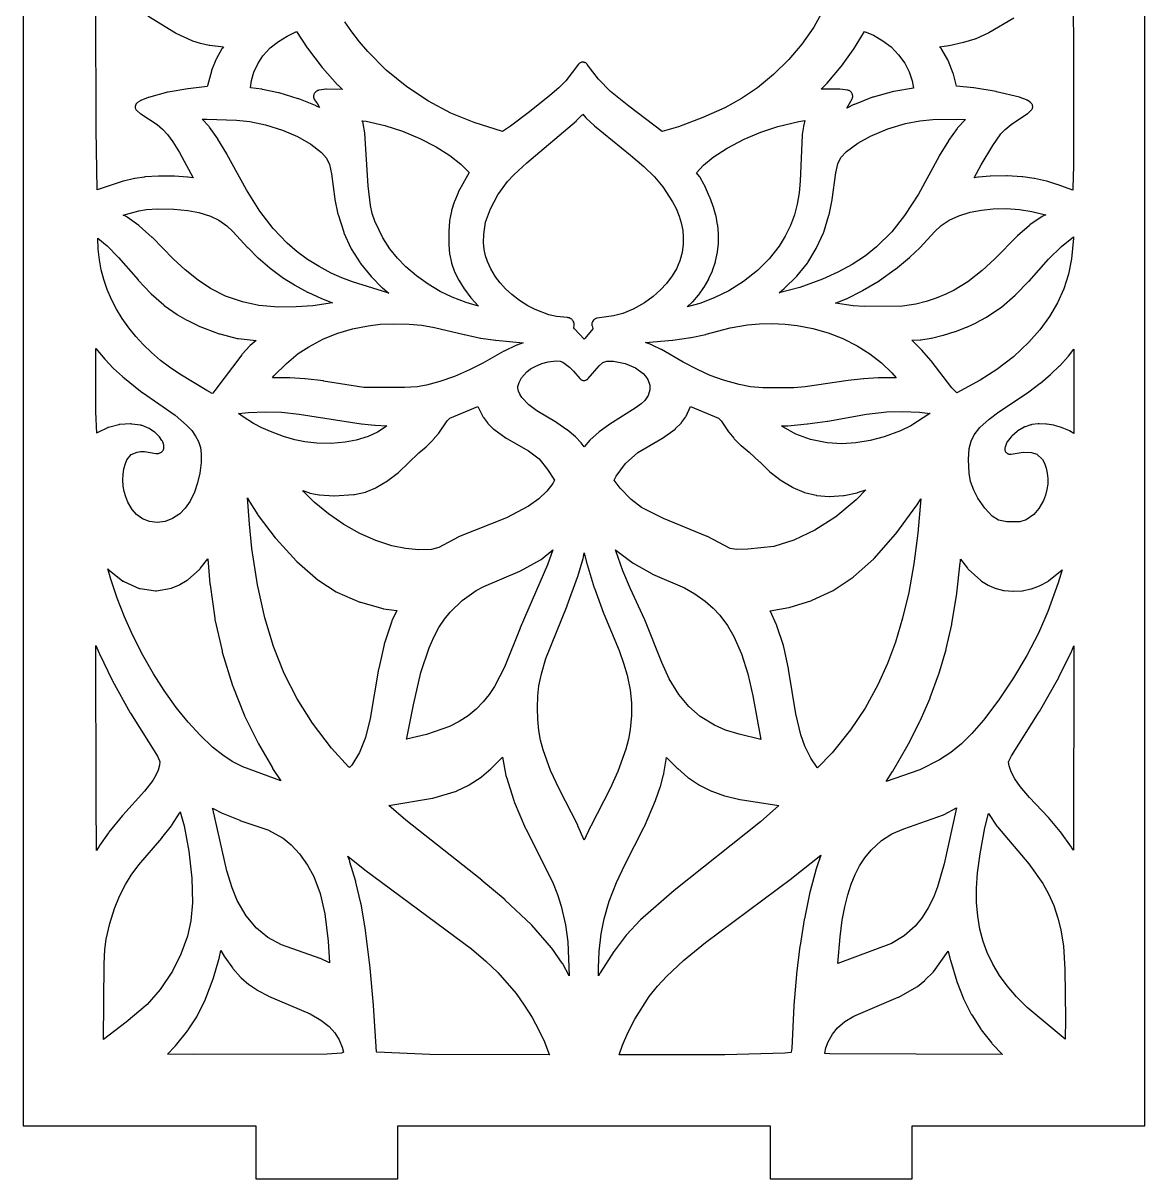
# Model space of a CAD drawing. Header units: millimetres. Extents: x 0 to 63, y 0 to 126.
# Drawn here: x 0 to 63.3, y 0 to 65.2 of the extents above; entities that cross this region are included whole.
import ezdxf

# ---------------------------------------------------------------- set-up
doc = ezdxf.new("R2010")
doc.units = ezdxf.units.MM
doc.layers.add('CUT', color=1, linetype='Continuous')

msp = doc.modelspace()

# ---------------------------------------------------------------- linework, layer by layer
at = {"layer": 'CUT'}
for points in [[(21.134, 123), (21.134, 126), (13.134, 126), (13.134, 123), (0, 123), (0, 3), (13.134, 3), (13.134, 0), (21.134, 0), (21.134, 3), (42.134, 3), (42.134, 0), (50.134, 0), (50.134, 3), (63.2679, 3), (63.2679, 123), (50.134, 123), (50.134, 126), (42.134, 126), (42.134, 123)], [(13.4952, 61.4479), (13.4651, 61.4527), (12.8219, 61.5239), (12.8809, 61.9452), (13.0114, 62.4146), (13.2308, 62.8944), (13.5287, 63.3387), (13.9422, 63.782), (14.4043, 64.1495), (14.897, 64.45), (15.4235, 64.7056), (16.0243, 63.7817), (16.0379, 63.7626), (16.8734, 62.6748), (16.8874, 62.658), (17.7384, 61.7022), (17.7609, 61.6795), (18.0201, 61.4436), (17.1099, 61.4528), (17.0656, 61.4501), (16.7002, 61.4023), (16.6701, 61.3968), (16.6407, 61.3886), (16.6124, 61.3774), (16.5853, 61.3637), (16.5596, 61.3474), (16.5126, 61.314), (16.489, 61.2955), (16.4673, 61.2748), (16.448, 61.252), (16.4309, 61.2277), (16.4163, 61.2018), (16.4046, 61.1746), (16.3955, 61.1464), (16.3895, 61.1174), (16.3863, 61.0881), (16.3838, 61.0456), (16.3836, 61.0174), (16.3862, 60.9894), (16.3912, 60.9617), (16.399, 60.9346), (16.4095, 60.9082), (16.4224, 60.883), (16.4376, 60.8591), (16.6033, 60.6244), (16.7145, 60.4165), (16.5128, 60.5182), (16.489, 60.529), (15.5415, 60.9114), (15.5155, 60.9207), (14.4395, 61.2484), (14.4123, 61.2554)], [(46.7776, 61.1451), (46.7653, 61.1852), (46.7554, 61.2123), (46.7428, 61.2385), (46.7277, 61.2634), (46.7102, 61.2867), (46.6905, 61.3083), (46.6688, 61.3279), (46.6452, 61.3455), (46.62, 61.3607), (46.5935, 61.3736), (46.5657, 61.3839), (46.5372, 61.3915), (46.5079, 61.3964), (46.0662, 61.4497), (46.0295, 61.4519), (45.0053, 61.4561), (45.3268, 61.7728), (45.3456, 61.7932), (46.1356, 62.7283), (46.1499, 62.7467), (46.8163, 63.6731), (46.8278, 63.6902), (47.4629, 64.7149), (47.957, 64.4938), (48.4861, 64.1884), (48.9496, 63.8356), (49.3789, 63.4018), (49.7281, 62.9208), (49.9755, 62.4409), (50.1496, 61.9265), (50.2251, 61.5207), (49.1127, 61.3223), (49.0869, 61.3166), (47.9351, 61.0099), (47.9003, 60.9985), (46.8902, 60.5986), (46.8614, 60.5854), (46.467, 60.3807), (46.7558, 60.9199), (46.7683, 60.9462), (46.7781, 60.9735), (46.7851, 61.0017), (46.7894, 61.0304), (46.7908, 61.0593), (46.7892, 61.0883), (46.7848, 61.117)], [(26.009, 52.4118), (25.9739, 52.8133), (25.9753, 53.2576), (26.0862, 53.9542), (26.3544, 54.7176), (26.7774, 55.5008), (27.3149, 56.2446), (27.6686, 56.6252), (28.4062, 57.3024), (31.2018, 59.6774), (31.2164, 59.6908), (31.5179, 59.9826), (31.5465, 60.0147), (31.5682, 60.0428), (31.7341, 59.8489), (31.7579, 59.824), (32.2119, 59.4012), (32.2283, 59.3871), (34.2654, 57.7433), (35.0104, 57.0968), (35.6012, 56.5112), (36.073, 55.9543), (36.6294, 55.1104), (36.8247, 54.7253), (36.9994, 54.2943), (37.115, 53.9139), (37.1998, 53.4944), (37.236, 53.126), (37.2331, 52.723), (37.1699, 52.2471), (37.042, 51.7845), (36.8486, 51.333), (36.6144, 50.9325), (36.2932, 50.5064), (35.9405, 50.1311), (35.5297, 49.7704), (35.0442, 49.4138), (34.4026, 49.0415), (33.821, 48.8025), (33.2904, 48.6672), (32.3817, 48.5445), (32.3515, 48.5389), (32.3221, 48.5305), (32.2936, 48.5191), (32.2664, 48.5052), (32.2408, 48.4886), (32.2171, 48.4696), (32.1953, 48.4485), (32.1759, 48.4253), (32.1364, 48.3732), (32.1189, 48.3473), (32.1041, 48.3199), (32.0925, 48.291), (32.0839, 48.2611), (32.0785, 48.2306), (32.0764, 48.1996), (32.0775, 48.1686), (32.082, 48.1379), (32.0897, 48.1078), (32.1348, 47.9637), (32.125, 47.9367), (31.6763, 47.4009), (31.6343, 47.3613), (31.0933, 47.9353), (31.0665, 47.9997), (31.0857, 48.1418), (31.0881, 48.1711), (31.0875, 48.2006), (31.084, 48.2297), (31.0776, 48.2584), (31.0684, 48.2865), (31.0564, 48.3135), (31.0221, 48.3811), (31.0063, 48.4084), (30.9878, 48.4339), (30.9666, 48.4575), (30.943, 48.4788), (30.9172, 48.4976), (30.8896, 48.5135), (30.8604, 48.5267), (30.7911, 48.5538), (30.7643, 48.5629), (30.7367, 48.5696), (30.7087, 48.5738), (30.0865, 48.6377), (29.6421, 48.7343), (28.8805, 49.0251), (28.4601, 49.2462), (28, 49.5392), (27.5674, 49.8698), (27.2137, 50.1913), (26.9024, 50.5292), (26.6426, 50.8761), (26.3864, 51.3161), (26.1881, 51.7403), (26.0833, 52.0511)], [(17.757, 54.4098), (17.7644, 54.3821), (18.0805, 53.3889), (18.0934, 53.3556), (18.4899, 52.49), (18.5076, 52.457), (19.0025, 51.6598), (19.0243, 51.6292), (19.623, 50.8906), (19.6451, 50.8662), (20.2396, 50.277), (20.2608, 50.2578), (20.6274, 49.9571), (20.5767, 49.9693), (18.5706, 50.5824), (17.9664, 50.8113), (17.3826, 51.0827), (16.689, 51.4529), (16.0482, 51.8537), (15.4517, 52.2926), (14.894, 52.775), (14.1035, 53.606), (13.3559, 54.5807), (12.5956, 55.7794), (11.4971, 57.7922), (11.4915, 57.8019), (10.9914, 58.6412), (10.9786, 58.6608), (10.5189, 59.3101), (10.4914, 59.3437), (10.0953, 59.7603), (10.3649, 59.7659), (12.0428, 59.7088), (12.7921, 59.6349), (13.6758, 59.4462), (14.6283, 59.1526), (15.4832, 58.7856), (16.2347, 58.3493), (16.8315, 57.8857), (17.1108, 57.5601), (17.2717, 57.2064), (17.3872, 56.6787), (17.5774, 55.254), (17.5813, 55.2315)], [(25.6926, 49.2149), (24.9875, 49.4221), (24.1942, 49.7272), (23.5247, 50.0499), (22.8478, 50.4529), (22.1841, 50.9283), (21.5874, 51.4345), (21.1076, 51.9265), (20.6893, 52.4516), (20.2971, 53.0658), (19.8382, 54.0172), (19.6939, 54.4506), (19.591, 54.8939), (19.4519, 56.0115), (19.2727, 58.9709), (19.2694, 59.0005), (19.1836, 59.5241), (19.1775, 59.5524), (19.1686, 59.5801), (19.1312, 59.6797), (19.3575, 59.6476), (20.394, 59.4113), (21.3925, 59.0853), (22.3713, 58.6765), (23.2898, 58.2032), (24.0654, 57.7146), (24.6844, 57.2332), (25.1652, 56.7643), (24.5423, 55.6407), (24.5283, 55.6119), (24.3219, 55.121), (24.3118, 55.0936), (24.1642, 54.6151), (24.1563, 54.5835), (24.0546, 54.0495), (24.0506, 54.0191), (24.0026, 53.4446), (24.0017, 53.42), (24.0025, 52.7154), (24.0037, 52.6886), (24.0542, 52.1479), (24.0593, 52.1145), (24.1532, 51.671), (24.163, 51.6356), (24.3099, 51.2125), (24.3236, 51.1794), (24.5544, 50.708), (24.5683, 50.6829), (24.8675, 50.1966), (24.8861, 50.1699), (25.2607, 49.6874), (25.2767, 49.6686)], [(38.3687, 57.1727), (38.9114, 57.6208), (39.7168, 58.1383), (40.6604, 58.6304), (41.6144, 59.0372), (42.5697, 59.3574), (43.7587, 59.6323), (44.088, 59.6862), (44.0118, 59.3748), (44.0066, 59.3479), (43.9406, 58.9006), (43.9378, 58.8698), (43.8318, 56.2682), (43.7636, 55.6029), (43.6558, 54.9716), (43.5, 54.3749), (43.2741, 53.7655), (42.9848, 53.1718), (42.6388, 52.6078), (42.0775, 51.8854), (41.4215, 51.2259), (40.6323, 50.6021), (39.7963, 50.084), (38.9829, 49.6871), (38.166, 49.3751), (37.454, 49.1774), (37.7382, 49.4397), (37.7628, 49.4653), (38.0889, 49.8457), (38.1057, 49.8671), (38.3892, 50.2655), (38.4051, 50.2903), (38.6671, 50.7476), (38.6807, 50.7744), (38.8731, 51.206), (38.884, 51.2343), (39.0447, 51.7247), (39.053, 51.7554), (39.1595, 52.2602), (39.1642, 52.29), (39.2136, 52.7599), (39.2151, 52.7882), (39.2188, 53.2668), (39.2177, 53.2946), (39.1749, 53.7806), (39.1714, 53.8073), (39.082, 54.2994), (39.0756, 54.3268), (38.9609, 54.7317), (38.9536, 54.7541), (38.7259, 55.3664), (38.7178, 55.3861), (38.4214, 56.0356), (38.41, 56.0579), (38.159, 56.504), (38.1404, 56.533), (37.9845, 56.7475)], [(44.2325, 51.6506), (44.2549, 51.6822), (44.7373, 52.4691), (44.7552, 52.5033), (45.1391, 53.3633), (45.1516, 53.3963), (45.446, 54.3468), (45.4527, 54.3729), (45.6301, 55.2102), (45.6336, 55.2302), (45.8456, 56.7472), (45.9563, 57.2378), (46.1274, 57.5946), (46.4481, 57.9385), (47.0839, 58.4175), (47.7951, 58.8106), (48.7742, 59.2131), (49.7734, 59.5125), (50.5762, 59.6735), (51.3055, 59.7454), (52.7554, 59.7671), (53.1577, 59.7469), (52.7025, 59.2723), (52.6747, 59.2388), (52.1965, 58.569), (52.183, 58.5484), (51.6727, 57.6933), (51.6673, 57.684), (50.493, 55.5441), (49.7164, 54.3241), (48.9896, 53.4075), (48.1295, 52.5567), (47.5073, 52.0637), (46.7665, 51.5755), (45.9538, 51.1308), (45.0781, 50.7346), (43.7978, 50.2792), (42.6372, 49.9724), (42.9326, 50.2191), (42.9511, 50.2359), (43.6194, 50.8941), (43.6427, 50.9198)], [(13.2603, 51.9391), (13.9149, 51.3726), (13.9326, 51.3584), (14.6129, 50.8527), (14.6316, 50.8398), (15.3036, 50.4136), (15.3221, 50.4026), (16.0371, 50.0156), (16.0548, 50.0067), (16.823, 49.652), (16.8369, 49.646), (17.4474, 49.3989), (16.3474, 49.2378), (15.3983, 49.1741), (14.4022, 49.172), (13.2989, 49.2647), (12.3813, 49.463), (11.4222, 49.7881), (10.5729, 50.2104), (9.8654, 50.6769), (9.1377, 51.2649), (8.4599, 51.8979), (7.2979, 53.0827), (7.2828, 53.0971), (6.5459, 53.7521), (6.5216, 53.7715), (5.8657, 54.2451), (5.8436, 54.2597), (5.8203, 54.2724), (5.6396, 54.3607), (6.5177, 54.5915), (6.9555, 54.6644), (7.5874, 54.7059), (8.4924, 54.695), (9.2906, 54.6234), (9.9134, 54.5017), (10.5691, 54.2989), (11.0449, 54.0698), (11.484, 53.7515), (11.8317, 53.4245), (12.6751, 52.5145), (12.6848, 52.5046), (13.246, 51.9524)], [(47.3499, 50.0967), (48.2742, 50.6545), (48.2934, 50.667), (49.183, 51.2983), (49.2008, 51.312), (49.9907, 51.9644), (50.0062, 51.978), (50.5725, 52.5137), (50.5872, 52.5286), (51.3954, 53.4068), (51.7769, 53.7628), (52.2369, 54.0758), (52.778, 54.3175), (53.4181, 54.514), (54.0502, 54.6424), (54.707, 54.7139), (55.4418, 54.7271), (56.1925, 54.6732), (56.8924, 54.564), (57.5951, 54.3974), (57.6744, 54.3724), (57.5148, 54.2941), (57.476, 54.2714), (56.7838, 53.7971), (56.755, 53.7747), (56.0786, 53.182), (56.0626, 53.1669), (54.8055, 51.8938), (54.0922, 51.2344), (53.2803, 50.5996), (52.516, 50.1246), (52.0434, 49.8886), (51.5037, 49.6667), (50.9338, 49.4787), (50.3521, 49.3264), (49.6021, 49.2238), (47.4417, 49.1923), (46.809, 49.2339), (45.8242, 49.3874), (46.4184, 49.6276), (46.442, 49.6382), (47.3292, 50.0853)], [(9.8494, 48.1297), (9.8756, 48.1183), (11.0579, 47.6654), (11.0935, 47.6542), (12.0816, 47.4049), (12.1241, 47.3973), (13.1389, 47.2847), (12.808, 46.993), (12.7882, 46.9738), (12.3492, 46.5094), (12.3268, 46.4827), (10.8183, 44.4647), (10.6947, 44.3215), (10.6635, 44.2995), (10.3529, 44.4626), (8.8298, 45.3858), (8.2494, 45.7759), (7.7479, 46.1581), (7.237, 46.5971), (6.7621, 47.0591), (6.3572, 47.5037), (5.9545, 48.0048), (5.5912, 48.5227), (5.2681, 49.0562), (4.9862, 49.6029), (4.7467, 50.1612), (4.5504, 50.7293), (4.409, 51.2593), (4.2991, 51.8404), (4.2354, 52.4253), (4.2176, 53.0448), (4.7333, 52.6201), (5.3823, 51.9663), (6.4797, 50.698), (6.4889, 50.6877), (7.1982, 49.9398), (7.2163, 49.9223), (7.9275, 49.2866), (7.9554, 49.2645), (8.6919, 48.746), (8.7159, 48.7308), (9.2325, 48.4341), (9.2501, 48.4247)], [(50.2563, 47.1693), (50.2417, 47.183), (50.1167, 47.2923), (50.5998, 47.3185), (50.6345, 47.3224), (51.2122, 47.4182), (51.2329, 47.4224), (51.888, 47.5769), (51.9077, 47.5823), (52.5607, 47.7818), (52.5803, 47.7885), (53.2078, 48.0267), (53.2282, 48.0352), (53.7569, 48.2799), (53.7772, 48.2902), (54.3063, 48.5836), (54.3283, 48.597), (55.1449, 49.1432), (55.1731, 49.1646), (55.9577, 49.8316), (55.9782, 49.8508), (56.7312, 50.6209), (56.7421, 50.6327), (57.8272, 51.8674), (58.5688, 52.5835), (59.2471, 53.1285), (59.2476, 53.0617), (59.1267, 51.8896), (58.9529, 51.0159), (58.6919, 50.2035), (58.3354, 49.4096), (57.8863, 48.6382), (57.3477, 47.8938), (56.7239, 47.1823), (55.856, 46.3674), (54.9189, 45.6466), (53.9798, 45.046), (52.6693, 44.3301), (52.3818, 44.6183), (51.2093, 46.1367), (51.1982, 46.1502), (50.6902, 46.7349), (50.6756, 46.7506)], [(37.6812, 47.4547), (38.5054, 47.6301), (38.5204, 47.6336), (39.8784, 47.9929), (40.8467, 48.1584), (41.534, 48.2207), (42.2248, 48.2385), (42.9717, 48.2076), (43.6513, 48.1332), (44.5441, 47.9648), (45.4058, 47.719), (46.2312, 47.3965), (47.0452, 46.9863), (47.7493, 46.5368), (48.4077, 46.0163), (48.9934, 45.4564), (49.2458, 45.1752), (48.2308, 45.1696), (48.2166, 45.1692), (47.4226, 45.1293), (47.4019, 45.1276), (46.5411, 45.0275), (46.5304, 45.026), (44.116, 44.6606), (43.4614, 44.6046), (41.7152, 44.6092), (41.0296, 44.6697), (40.3825, 44.7981), (39.5033, 45.0431), (38.7589, 45.3148), (38.0343, 45.642), (37.2345, 46.0627), (36.0143, 46.7679), (35.9946, 46.7783), (35.4858, 47.0257), (35.4549, 47.0387), (35.1002, 47.1664), (36.6186, 47.3004), (36.6362, 47.3024), (37.6608, 47.4511)], [(17.7491, 47.7012), (18.5855, 47.9495), (19.4589, 48.1193), (20.137, 48.1953), (20.9027, 48.2291), (21.778, 48.2094), (22.4787, 48.1527), (23.2045, 48.0234), (24.8818, 47.6142), (24.8918, 47.612), (25.7979, 47.4219), (25.8175, 47.4184), (26.6472, 47.2984), (26.6644, 47.2963), (28.2078, 47.1587), (27.8502, 47.0264), (27.8229, 47.0149), (27.1348, 46.6832), (27.1169, 46.6738), (25.924, 46.0008), (25.1798, 45.623), (24.336, 45.2569), (23.5053, 44.9632), (22.7537, 44.7573), (22.2224, 44.6682), (21.5118, 44.6272), (19.2238, 44.6293), (16.9446, 44.9975), (16.9326, 44.9992), (15.9048, 45.1253), (15.883, 45.1273), (15.0429, 45.1719), (15.0285, 45.1723), (14.0575, 45.1795), (14.1439, 45.2859), (14.8477, 45.9818), (15.518, 46.5482), (16.1108, 46.9344), (16.9428, 47.3733)], [(7.7744, 40.9698), (7.801, 40.9852), (7.8258, 41.0032), (7.8486, 41.0235), (7.8692, 41.0459), (7.8873, 41.0702), (7.903, 41.096), (7.9159, 41.1233), (7.9259, 41.1519), (7.9328, 41.1811), (7.9368, 41.2109), (7.9444, 41.3033), (7.9452, 41.3363), (7.9423, 41.3693), (7.9357, 41.4017), (7.9254, 41.4332), (7.871, 41.5731), (7.8605, 41.597), (7.8478, 41.62), (7.8331, 41.6418), (7.684, 41.8441), (7.6683, 41.8636), (7.6511, 41.8818), (7.4413, 42.0852), (7.4077, 42.1133), (7.1692, 42.286), (7.1481, 42.3), (7.1258, 42.3123), (7.1027, 42.3227), (6.7085, 42.4808), (6.6846, 42.4893), (6.66, 42.4959), (6.635, 42.5004), (6.1237, 42.5724), (6.093, 42.5752), (6.0624, 42.575), (5.4562, 42.5423), (5.4256, 42.539), (5.3955, 42.5329), (4.8115, 42.3849), (4.7804, 42.3753), (4.7507, 42.3625), (4.2048, 42.0952), (4.1664, 42.0729), (4.1522, 42.0633), (4.1086, 43.2598), (4.104, 46.8386), (4.6041, 46.229), (4.6196, 46.2116), (5.0866, 45.7246), (5.0991, 45.7122), (5.6035, 45.2437), (5.6211, 45.2285), (6.7186, 44.3538), (6.7351, 44.3416), (8.5687, 43.07), (9.2201, 42.5172), (9.5081, 42.2041), (9.7309, 41.8952), (9.8902, 41.5916), (10.0015, 41.2497), (10.048, 40.8958), (10.036, 40.4028), (9.9676, 39.8053), (9.8443, 39.2483), (9.6702, 38.738), (9.4143, 38.2199), (9.1428, 37.8295), (8.831, 37.5086), (8.4324, 37.2387), (8.0046, 37.0794), (7.5629, 37.0264), (7.1349, 37.0796), (6.7407, 37.2329), (6.3982, 37.477), (6.1532, 37.7561), (5.9151, 38.1565), (5.7899, 38.4582), (5.7004, 38.7678), (5.6465, 39.0723), (5.6223, 39.4322), (5.6336, 39.7175), (5.6824, 40.0454), (5.7666, 40.3485), (5.8568, 40.5617), (6.1035, 40.8523), (6.427, 40.9838), (6.6198, 41.0149), (6.8415, 41.0162), (7.4943, 40.906), (7.5229, 40.9026), (7.5518, 40.9017), (7.5806, 40.9034), (7.6091, 40.9077), (7.6371, 40.9147), (7.6642, 40.9241), (7.7466, 40.957)], [(53.6134, 38.834), (53.4402, 39.3342), (53.3541, 39.809), (53.3153, 40.5703), (53.3566, 41.1841), (53.4685, 41.6042), (53.6432, 41.9579), (53.9668, 42.3783), (54.4864, 42.8548), (55.0352, 43.2592), (56.7108, 44.3745), (56.7269, 44.3859), (57.3625, 44.8707), (57.3751, 44.8809), (57.9533, 45.3724), (57.9662, 45.384), (58.4536, 45.848), (58.4667, 45.8613), (58.9404, 46.3713), (58.9584, 46.3924), (59.2679, 46.794), (59.2679, 42.0353), (59.0217, 42.181), (58.9866, 42.1989), (58.6088, 42.3618), (58.5724, 42.375), (58.1744, 42.4911), (58.1374, 42.4995), (57.7355, 42.5658), (57.695, 42.5699), (57.3056, 42.5835), (57.2816, 42.5834), (57.2577, 42.5816), (56.8973, 42.5394), (56.8668, 42.5342), (56.8369, 42.5262), (56.5149, 42.4221), (56.4823, 42.4096), (56.4514, 42.3934), (56.1091, 42.19), (56.0864, 42.1752), (56.0652, 42.1584), (55.7592, 41.8942), (55.7369, 41.8729), (55.717, 41.8496), (55.5056, 41.575), (55.4877, 41.5491), (55.4728, 41.5215), (55.4608, 41.4926), (55.381, 41.2667), (55.3725, 41.2385), (55.367, 41.2094), (55.3645, 41.1801), (55.3648, 41.1507), (55.3682, 41.1214), (55.3745, 41.0926), (55.3836, 41.0645), (55.3955, 41.0374), (55.4102, 41.0116), (55.4274, 40.9873), (55.4469, 40.9648), (55.4686, 40.9443), (55.4923, 40.9258), (55.5176, 40.9098), (55.5445, 40.8962), (55.5727, 40.8853), (55.6018, 40.8772), (55.6315, 40.8718), (55.6617, 40.8693), (55.692, 40.8697), (55.722, 40.873), (56.403, 40.9804), (56.8637, 40.9694), (57.1648, 40.8804), (57.4916, 40.5778), (57.5986, 40.374), (57.7016, 40.0906), (57.7655, 39.7986), (57.7938, 39.4967), (57.7872, 39.1865), (57.7449, 38.8712), (57.6657, 38.5558), (57.5515, 38.2552), (57.295, 37.8094), (56.9961, 37.4727), (56.5717, 37.1658), (56.2112, 37.0493), (55.4902, 37.0505), (55.0203, 37.1532), (54.6556, 37.3716), (54.2353, 37.8307), (53.8499, 38.3868)], [(31.6292, 45.0267), (31.6591, 45.028), (31.6889, 45.032), (31.7179, 45.0388), (31.7464, 45.0484), (31.7736, 45.0606), (31.7995, 45.0753), (31.8238, 45.0923), (31.8463, 45.1116), (31.8667, 45.1329), (32.4905, 45.8496), (32.7014, 46.0353), (32.9182, 46.12), (33.3009, 46.1165), (33.9621, 45.9779), (34.5371, 45.7345), (34.9715, 45.4161), (35.1067, 45.2675), (35.229, 45.083), (35.341, 44.7714), (35.3495, 44.5003), (35.2548, 44.1881), (35.0581, 43.8991), (34.8674, 43.7154), (34.5786, 43.5029), (33.0331, 42.5251), (33.0189, 42.5156), (32.4929, 42.1403), (32.4657, 42.1185), (31.9878, 41.6882), (31.9602, 41.6597), (31.6445, 41.2901), (31.4811, 41.5053), (31.4553, 41.535), (31.171, 41.8228), (31.1489, 41.8429), (30.6763, 42.2356), (30.6583, 42.2496), (30.0989, 42.6479), (30.078, 42.6616), (28.9763, 43.3192), (28.5175, 43.6569), (28.1289, 44.0657), (28.0131, 44.2484), (27.9364, 44.429), (27.9002, 44.5988), (27.901, 44.6947), (27.9747, 44.9083), (28.1102, 45.1682), (28.4163, 45.5217), (28.6238, 45.6802), (28.8706, 45.8241), (29.2504, 45.9823), (29.6074, 46.0775), (30.0684, 46.1368), (30.2974, 46.1243), (30.4452, 46.0532), (30.8142, 45.7748), (31.0403, 45.5531), (31.3932, 45.1361), (31.4134, 45.1145), (31.4356, 45.0949), (31.4596, 45.0775), (31.4854, 45.0625), (31.5124, 45.05), (31.5406, 45.04), (31.5697, 45.0328), (31.5993, 45.0283)], [(15.5711, 43.13), (19.0594, 42.5775), (19.0795, 42.575), (19.8386, 42.5044), (19.8519, 42.5035), (20.5092, 42.47), (20.4189, 42.3978), (19.9873, 42.1204), (19.4669, 41.8779), (18.7931, 41.6602), (18.1707, 41.5426), (17.3818, 41.4795), (16.5707, 41.4879), (15.8889, 41.5605), (15.319, 41.6871), (14.6917, 41.876), (14.0543, 42.1089), (13.4599, 42.3662), (13.0013, 42.6036), (12.4062, 42.9768), (12.1484, 43.1634), (12.7127, 43.2218), (13.6747, 43.2564), (14.5696, 43.2323)], [(24.0696, 42.8985), (25.6547, 43.5672), (25.9259, 42.9881), (25.9409, 42.9601), (25.9588, 42.9339), (26.1872, 42.6339), (26.2014, 42.6165), (26.217, 42.6002), (26.5188, 42.3068), (26.5354, 42.2918), (26.5533, 42.278), (27.2523, 41.7742), (27.2798, 41.7565), (28.4954, 41.0631), (29.1147, 40.6018), (29.5781, 40.0046), (29.9746, 39.4074), (29.8709, 39.2173), (29.5362, 38.7794), (29.0852, 38.3536), (28.5115, 37.9432), (27.2566, 37.2869), (24.5648, 36.2071), (24.5431, 36.197), (23.4428, 35.6074), (23.032, 35.4909), (22.3279, 35.4752), (21.5648, 35.5467), (20.788, 35.7073), (19.8886, 35.9976), (18.9878, 36.3973), (18.0938, 36.9032), (17.2154, 37.5112), (16.417, 38.1678), (15.8207, 38.7623), (15.7689, 38.8206), (16.1531, 38.6875), (16.1783, 38.6808), (16.688, 38.5783), (16.7135, 38.5751), (17.5299, 38.5281), (17.5519, 38.5281), (18.6597, 38.6), (18.6856, 38.6034), (19.303, 38.7333), (19.3399, 38.745), (19.8872, 38.978), (19.9144, 38.9919), (20.5485, 39.3708), (20.5724, 39.3871), (21.1638, 39.8385), (21.1883, 39.8596), (21.7344, 40.3807), (21.7602, 40.4083), (22.3016, 40.9266), (22.3262, 40.945), (22.7319, 41.2828), (22.7535, 41.3028), (23.116, 41.6693), (23.1354, 41.691), (23.4232, 42.0442), (23.4376, 42.0634), (23.9097, 42.7479)], [(42.1208, 39.8827), (42.7576, 39.3873), (42.7834, 39.3695), (43.3917, 39.0053), (43.4182, 38.9917), (44.0357, 38.7249), (44.0674, 38.7144), (44.7211, 38.5543), (44.7506, 38.5494), (45.4555, 38.4939), (45.4818, 38.4936), (46.2773, 38.5471), (46.3016, 38.5506), (47.0415, 38.701), (47.0648, 38.7074), (47.5347, 38.8662), (46.9915, 38.3028), (45.8433, 37.3465), (44.6537, 36.5808), (43.4651, 36.017), (42.34, 35.6669), (40.8815, 35.5112), (40.2267, 35.5026), (39.8845, 35.5575), (38.5979, 36.2225), (38.5804, 36.2306), (36.1087, 37.2409), (34.8816, 37.8595), (34.2947, 38.3236), (33.6709, 38.9619), (33.3365, 39.4107), (33.4448, 39.6297), (33.9752, 40.3475), (34.6639, 40.9693), (36.0303, 41.7537), (36.0582, 41.7718), (36.768, 42.2881), (36.786, 42.3023), (36.8029, 42.3177), (37.1093, 42.62), (37.1252, 42.6368), (37.1396, 42.6548), (37.3676, 42.9612), (37.3861, 42.9892), (37.4012, 43.0189), (37.6377, 43.5554), (39.2109, 42.8993), (39.3736, 42.7476), (39.7888, 42.1332), (39.8048, 42.1117), (40.0849, 41.7674), (40.1051, 41.7451), (40.4681, 41.3797), (40.4902, 41.3597), (40.9451, 40.9835), (40.969, 40.9657), (41.5222, 40.4636), (41.5461, 40.4379), (42.0962, 39.904)], [(43.1111, 42.4772), (43.132, 42.4784), (44.2262, 42.5778), (44.2416, 42.5797), (45.3687, 42.7382), (45.3788, 42.7398), (47.5744, 43.122), (48.712, 43.2585), (49.5704, 43.2763), (50.5477, 43.2354), (51.1611, 43.1691), (51.146, 43.1577), (50.0601, 42.4728), (49.4825, 42.1893), (48.5621, 41.8516), (47.7748, 41.6362), (46.9713, 41.5052), (46.1782, 41.4626), (45.352, 41.5125), (44.4064, 41.7002), (43.5853, 42.0001), (42.8436, 42.4187), (42.7776, 42.469)], [(17.6569, 33.1129), (17.6897, 33.0952), (18.9952, 32.5286), (19.0207, 32.5194), (20.2921, 32.1601), (20.3169, 32.1548), (21.0771, 32.0472), (20.8038, 31.4794), (20.7878, 31.4432), (20.7736, 31.4045), (20.3798, 30.218), (20.3688, 30.1819), (20.3595, 30.1445), (20.0595, 28.7925), (20.0518, 28.7531), (19.5751, 25.9641), (19.3106, 24.8946), (18.9787, 24.0475), (18.543, 23.3347), (18.4155, 23.1986), (18.36, 23.2306), (17.3935, 24.2941), (16.3169, 25.6944), (15.4496, 27.0819), (14.7257, 28.5097), (14.1205, 30.0225), (13.625, 31.6483), (13.2153, 33.4991), (12.9069, 35.543), (12.7636, 36.9233), (12.6542, 38.4021), (12.7669, 38.1978), (12.7829, 38.1708), (13.2449, 37.4462), (13.2648, 37.4176), (14.2221, 36.153), (14.2449, 36.1254), (15.42, 34.8448), (15.445, 34.8203), (16.6396, 33.7721), (16.6717, 33.7479)], [(44.0818, 24.4035), (43.8576, 25.0468), (43.59, 26.2311), (43.17, 28.7461), (43.1624, 28.7856), (42.8963, 30.0066), (42.8873, 30.0433), (42.8769, 30.0788), (42.5164, 31.1878), (42.5046, 31.2214), (42.4913, 31.2531), (42.1428, 32.0288), (43.1821, 32.2269), (43.2023, 32.2318), (44.4826, 32.6235), (44.5095, 32.6337), (45.6572, 33.17), (45.6877, 33.1872), (46.8104, 33.934), (46.84, 33.9568), (47.9705, 34.9551), (48.0001, 34.9849), (49.1985, 36.3521), (49.219, 36.3777), (50.4078, 37.9898), (50.4293, 38.0216), (50.6278, 38.3463), (50.4653, 36.4263), (50.2388, 34.6862), (49.9452, 33.0631), (49.6024, 31.6232), (49.1945, 30.2716), (48.7463, 29.0674), (48.2046, 27.8665), (47.484, 26.5534), (46.6606, 25.3163), (45.6361, 24.0369), (44.8064, 23.183), (44.7871, 23.1998), (44.4206, 23.7242)], [(25.0968, 26.1208), (24.597, 25.7975), (24.0477, 25.5173), (22.7575, 25.0637), (21.6234, 24.7951), (21.6357, 24.8472), (22.0114, 26.7301), (22.4397, 28.5565), (22.9036, 29.9557), (23.1664, 30.5585), (23.4498, 31.0917), (23.7588, 31.5624), (24.08, 31.9594), (24.7533, 32.6143), (25.5527, 33.183), (25.9806, 33.4057), (28.0232, 34.2746), (28.0436, 34.2846), (29.1751, 34.9103), (29.2122, 34.9354), (29.874, 35.4714), (29.5837, 34.6273), (28.0358, 31.0779), (28.0287, 31.0609), (27.1482, 28.8649), (26.5913, 27.7726), (26.2893, 27.3187), (25.956, 26.9032), (25.5479, 26.488)], [(34.0599, 28.4123), (34.2326, 27.5736), (34.3116, 26.8437), (34.3177, 26.1317), (34.2411, 25.3445), (34.1377, 24.7961), (33.9906, 24.2289), (33.5457, 22.98), (33.1098, 22.013), (32.0175, 19.8903), (32.0071, 19.869), (31.6483, 19.0937), (31.2951, 19.9094), (31.2788, 19.944), (30.2249, 21.9922), (29.7482, 23.0241), (29.3232, 24.197), (29.1835, 24.7446), (29.0874, 25.2873), (29.0258, 25.9075), (29.0065, 26.5681), (29.0278, 27.2476), (29.0874, 27.8002), (29.2279, 28.4921), (29.4889, 29.3432), (30.6849, 32.3238), (30.6931, 32.3453), (31.2657, 33.9316), (31.2778, 33.9682), (31.5859, 34.9962), (31.6013, 35.057), (31.6527, 35.2988), (31.7917, 34.6953), (31.8057, 34.643), (32.2055, 33.3415), (32.2171, 33.3072), (32.7319, 31.8992), (32.7434, 31.8701), (33.6156, 29.8035), (33.8656, 29.0883)], [(36.0146, 29.1294), (35.0642, 31.5371), (35.0503, 31.5694), (34.2607, 33.2751), (33.8296, 34.2932), (33.4287, 35.4223), (33.4124, 35.4793), (33.4315, 35.4621), (34.4133, 34.7181), (34.4427, 34.6988), (35.4755, 34.1236), (35.4953, 34.114), (37.3056, 33.3306), (37.8856, 32.9969), (38.4634, 32.5894), (38.9179, 32.1951), (39.2973, 31.7853), (39.7212, 31.203), (40.0881, 30.5891), (40.5205, 29.6139), (40.8652, 28.4906), (41.1477, 27.2481), (41.6159, 24.7868), (40.3795, 25.0728), (39.6171, 25.3153), (38.9945, 25.5845), (38.1922, 26.0714), (37.5464, 26.6349), (36.9812, 27.3182), (36.4438, 28.2035)], [(4.943, 33.819), (4.7806, 34.3993), (4.815, 34.3607), (4.835, 34.3403), (4.8557, 34.3225), (5.6317, 33.7186), (5.6559, 33.7018), (5.681, 33.6886), (6.5392, 33.3027), (6.5658, 33.2929), (6.5928, 33.287), (7.4591, 33.1682), (7.487, 33.1665), (7.5149, 33.1694), (8.3652, 33.3177), (8.4079, 33.3306), (8.8196, 33.5053), (8.8483, 33.52), (9.247, 33.7615), (9.2861, 33.7905), (9.9434, 34.3743), (9.9644, 34.3949), (9.9844, 34.4181), (10.424, 34.9734), (10.5359, 33.5555), (10.5419, 33.5011), (10.8098, 31.6175), (10.8215, 31.5533), (11.2199, 29.7723), (11.2354, 29.714), (11.8165, 27.8344), (11.8328, 27.7873), (12.4686, 26.1629), (12.4886, 26.1175), (13.2494, 24.5642), (13.2679, 24.5299), (14.061, 23.1746), (14.074, 23.1539), (14.538, 22.4476), (12.3969, 23.2398), (11.7837, 23.5445), (11.2556, 23.8876), (10.6813, 24.3551), (9.985, 25.0185), (9.3023, 25.7663), (8.6388, 26.5891), (7.9582, 27.5391), (7.3529, 28.4851), (6.7471, 29.5442), (6.1902, 30.6409), (5.7185, 31.6919), (5.301, 32.7546)], [(48.6751, 22.4137), (49.0423, 22.9792), (49.0549, 22.9996), (49.9255, 24.5002), (49.9401, 24.527), (50.5836, 25.8016), (50.5978, 25.8318), (51.1512, 27.1064), (51.1654, 27.1422), (51.6332, 28.4274), (51.6469, 28.4691), (52.0529, 29.8484), (52.0651, 29.8958), (52.3741, 31.2652), (52.3837, 31.3148), (52.6561, 33.0026), (52.6615, 33.042), (52.8564, 34.7462), (52.8616, 34.8178), (52.8659, 34.9439), (53.2577, 34.4389), (53.2774, 34.4152), (53.2982, 34.3946), (54.0133, 33.7431), (54.0342, 33.7258), (54.0556, 33.7113), (54.4321, 33.4841), (54.4616, 33.469), (54.8547, 33.3051), (54.8833, 33.2956), (55.2962, 33.1928), (55.3239, 33.1881), (55.8212, 33.1424), (55.8473, 33.1419), (56.3387, 33.1681), (56.3656, 33.1715), (56.8412, 33.2686), (56.869, 33.2765), (57.327, 33.4436), (57.3552, 33.4563), (57.7941, 33.6928), (57.8347, 33.7201), (58.5978, 34.3453), (58.3737, 33.6082), (57.7917, 31.9996), (57.2628, 30.7826), (56.6137, 29.5211), (55.8659, 28.2568), (55.0389, 27.0257), (54.1595, 25.8679), (53.5104, 25.1232), (52.9177, 24.541), (52.3166, 24.0478), (51.6917, 23.6317), (50.5701, 23.0782)], [(4.3016, 29.6149), (5.0198, 28.1183), (5.0353, 28.0883), (6.0441, 26.2839), (6.0565, 26.2631), (7.5768, 23.8318), (7.6959, 23.5791), (7.7059, 23.5172), (7.6861, 23.3263), (7.6182, 23.0591), (7.4903, 22.7627), (7.3175, 22.4733), (6.844, 21.858), (5.623, 20.5111), (5.612, 20.4984), (4.8287, 19.5506), (4.809, 19.5246), (4.2993, 18.7955), (4.2831, 18.7706), (4.132, 18.5213), (4.1111, 21.368), (4.1061, 30.0842), (4.2885, 29.6444)], [(59.1446, 29.781), (59.2636, 30.0682), (59.2343, 18.5309), (59.1533, 18.6742), (59.1269, 18.7156), (58.5153, 19.572), (58.4958, 19.5972), (57.8355, 20.3808), (57.8196, 20.3986), (56.7528, 21.5053), (56.2295, 22.1251), (55.9283, 22.5692), (55.7258, 22.9628), (55.615, 23.2956), (55.5832, 23.5001), (55.5934, 23.5492), (55.741, 23.8511), (57.3096, 26.3317), (57.3219, 26.3523), (58.4066, 28.2712), (58.4215, 28.2996), (59.1295, 29.7477)], [(30.8041, 11.4526), (30.4319, 12.1294), (30.4038, 12.1746), (29.8166, 13.0055), (29.7917, 13.0372), (28.6858, 14.3048), (28.6641, 14.3274), (27.1934, 15.7283), (27.1793, 15.7407), (25.878, 16.8339), (25.8715, 16.8392), (21.578, 20.2349), (20.6178, 21.0588), (23.0938, 21.4712), (23.1168, 21.4764), (24.4383, 21.8708), (24.4694, 21.8829), (25.1373, 22.2069), (25.1641, 22.2221), (25.8311, 22.6619), (25.8575, 22.6817), (26.3853, 23.1305), (26.4028, 23.1468), (27.0418, 23.7812), (27.2325, 22.7412), (27.2425, 22.6939), (27.2552, 22.6488), (27.6695, 21.3309), (27.6934, 21.2663), (28.3419, 19.7699), (28.3559, 19.74), (29.8611, 16.7461), (30.1447, 16.0463), (30.3541, 15.3735), (30.5966, 14.3361), (30.7205, 13.3729)], [(39.5836, 21.601), (40.4279, 21.3985), (40.4427, 21.3956), (42.6294, 21.0547), (41.5796, 20.1446), (36.7214, 16.273), (36.7108, 16.2641), (34.8227, 14.6057), (34.7999, 14.5834), (34.0368, 13.7658), (34.0131, 13.7378), (33.3343, 12.8497), (33.314, 12.8208), (32.538, 11.6119), (32.5203, 11.5821), (32.451, 11.4552), (32.452, 11.8951), (32.4918, 12.8227), (32.6001, 13.8119), (32.7669, 14.6733), (33.056, 15.6709), (33.4645, 16.7195), (33.9292, 17.7096), (35.0269, 19.8458), (35.0438, 19.882), (35.6719, 21.345), (35.6891, 21.3899), (35.9301, 22.0906), (35.9432, 22.1331), (36.1253, 22.7931), (36.1347, 22.8309), (36.1424, 22.8697), (36.2955, 23.7622), (36.9092, 23.1505), (36.9255, 23.1354), (37.4947, 22.6438), (37.5205, 22.6239), (38.151, 22.1982), (38.1789, 22.1819), (38.817, 21.8676), (38.8411, 21.8576), (39.5651, 21.6065)], [(11.4849, 17.3709), (10.6942, 20.8772), (10.6879, 20.9027), (10.6844, 20.9164), (11.2699, 20.6079), (11.2893, 20.5989), (12.2142, 20.2224), (12.2255, 20.2183), (13.7938, 19.686), (14.6687, 19.2146), (15.1189, 18.8452), (15.5801, 18.3363), (16.0341, 17.691), (16.3901, 17.0447), (16.7545, 16.0929), (17.0159, 14.9548), (17.2094, 13.4113), (17.2842, 12.19), (16.7649, 12.4219), (16.7504, 12.4278), (14.5748, 13.2092), (13.8066, 13.6173), (13.1593, 14.136), (12.5764, 14.837), (12.0744, 15.6973), (11.7813, 16.4072)], [(49.6889, 13.6995), (48.9719, 13.2809), (45.9453, 12.1511), (46.0774, 13.6572), (46.2033, 14.5842), (46.3433, 15.3341), (46.51, 16.0106), (46.7037, 16.6183), (46.9264, 17.1647), (47.1799, 17.6565), (47.4669, 18.0998), (47.8286, 18.5425), (48.412, 19.0819), (49.0003, 19.4548), (49.6632, 19.7376), (51.9107, 20.5381), (51.9384, 20.5502), (52.6508, 20.9245), (51.9442, 17.776), (51.5795, 16.4786), (51.3446, 15.8661), (51.0498, 15.2778), (50.6988, 14.7331), (50.3057, 14.2457)], [(8.9015, 12.6775), (8.4182, 11.7073), (7.7365, 10.683), (6.9884, 9.8369), (5.8137, 8.8325), (4.5393, 7.865), (4.5704, 12.1304), (4.6072, 12.9375), (4.6854, 13.5211), (4.8956, 14.3988), (5.158, 15.2429), (5.4402, 15.9437), (5.7774, 16.6066), (6.1004, 17.131), (6.5211, 17.7138), (7.8187, 19.2149), (7.8307, 19.2295), (8.3628, 19.9103), (8.3839, 19.9401), (8.8266, 20.6195), (8.8551, 20.6695), (8.8664, 20.6922), (9.0791, 19.92), (9.3521, 18.4789), (9.5178, 16.9634), (9.5483, 15.575), (9.4608, 14.5502), (9.2623, 13.6827)], [(53.7749, 15.5816), (53.7709, 16.3934), (53.8267, 17.2561), (53.9689, 18.3403), (54.2454, 19.7943), (54.4436, 20.607), (54.9239, 19.8984), (54.9501, 19.8637), (56.7303, 17.7629), (57.5057, 16.6638), (57.8331, 16.074), (58.1257, 15.4169), (58.3666, 14.7052), (58.5361, 14.0454), (58.6767, 13.1341), (58.7594, 11.8291), (58.7961, 9.002), (58.7776, 7.8776), (56.6252, 9.666), (56.0218, 10.2735), (55.4922, 10.8947), (55.0748, 11.4724), (54.6891, 12.1166), (54.375, 12.7759), (54.1485, 13.3919), (53.9623, 14.0899), (53.8386, 14.8164)], [(43.6247, 11.5609), (43.6214, 11.5287), (43.4762, 9.7938), (43.4743, 9.7645), (43.3531, 7.374), (43.3103, 7.1484), (43.2933, 7.1321), (42.9654, 7.0842), (39.579, 7.0032), (33.6092, 7), (33.7993, 7.5459), (34.0987, 8.2334), (34.4992, 9.0098), (35.3135, 10.2834), (35.7739, 10.8609), (36.3013, 11.4364), (37.2468, 12.3242), (38.4803, 13.3384), (43.3401, 16.9481), (43.3464, 16.9529), (44.9934, 18.2513), (44.7461, 17.5378), (44.7315, 17.4902), (44.3882, 16.222), (44.3776, 16.1778), (44.0625, 14.6697), (44.0554, 14.6318), (43.8189, 13.1596), (43.8143, 13.1265)], [(19.5735, 11.9042), (19.3186, 14.0078), (19.3123, 14.0509), (19.0619, 15.497), (19.0522, 15.5444), (18.7725, 16.7327), (18.761, 16.7757), (18.4338, 17.8708), (18.4194, 17.9142), (18.3123, 18.2019), (19.2644, 17.4369), (19.2727, 17.4305), (25.2824, 12.9694), (26.0984, 12.2878), (26.7792, 11.6314), (27.8006, 10.4589), (28.2687, 9.8036), (28.7012, 9.1104), (29.089, 8.3941), (29.3968, 7.7344), (29.6594, 7.0716), (29.6825, 7.0015), (22.9357, 7.0233), (19.9405, 7.15), (19.9365, 7.1667), (19.7674, 9.7729), (19.7657, 9.7959), (19.5762, 11.8784)], [(11.0363, 12.3643), (11.051, 12.424), (11.1455, 12.8837), (11.3621, 12.5295), (11.378, 12.5054), (11.803, 11.9005), (11.8301, 11.8661), (12.2675, 11.3707), (12.2987, 11.3397), (12.7373, 10.9608), (12.7642, 10.9403), (13.215, 10.6396), (13.2366, 10.6268), (13.8245, 10.3181), (13.8406, 10.3106), (16.1909, 9.3105), (16.7835, 8.9578), (17.2555, 8.5855), (17.5757, 8.2411), (17.8324, 7.8444), (17.9985, 7.4336), (18.0616, 7.1431), (17.9607, 7.0961), (17.1532, 7.0313), (9.6056, 7.0096), (8.1426, 7.0409), (8.5685, 7.4856), (8.5876, 7.5072), (9.2907, 8.3695), (9.3161, 8.4044), (9.7608, 9.0824), (9.7924, 9.1382), (10.279, 10.1351), (10.3005, 10.1849), (10.7219, 11.2884), (10.74, 11.3425)], [(54.6379, 7.6461), (54.6594, 7.621), (55.2171, 7.0275), (55.2316, 7.0131), (55.2391, 7.0059), (45.4957, 7.0557), (45.2103, 7.0764), (45.2106, 7.0848), (45.2747, 7.3939), (45.3959, 7.7227), (45.6502, 8.1694), (45.9342, 8.5279), (46.3441, 8.8806), (46.8459, 9.1844), (49.359, 10.2417), (49.3828, 10.2536), (50.404, 10.8357), (50.4372, 10.8583), (50.8563, 11.1936), (50.883, 11.2175), (51.3033, 11.6441), (51.3391, 11.6863), (52.182, 12.8443), (52.287, 12.3787), (52.3001, 12.3282), (52.6578, 11.1305), (52.6755, 11.0786), (53.0134, 10.2078), (53.0379, 10.1527), (53.4756, 9.2944), (53.4998, 9.2522), (54.0192, 8.4391), (54.043, 8.4052)]]:
    msp.add_lwpolyline(points, close=True, dxfattribs=at)
for points in [[(7.0344, 65.5839), (8.5864, 64.6412), (8.617, 64.6248), (9.5207, 64.2058), (9.5576, 64.1916), (9.984, 64.0559), (10.0124, 64.0483), (10.4997, 63.9421), (10.5333, 63.9366), (11.3045, 63.854), (11.2412, 63.7767), (11.2253, 63.7557), (11.2115, 63.7334), (10.8792, 63.1415), (10.8619, 63.105), (10.6292, 62.5146), (10.6183, 62.481), (10.398, 61.6387), (10.3825, 61.6006), (9.3129, 61.4811), (9.2971, 61.4788), (8.176, 61.2958), (8.1423, 61.2884), (7.0731, 60.9908), (7.044, 60.9811), (6.6453, 60.8271), (6.6212, 60.8165), (6.5981, 60.804), (6.5762, 60.7897), (6.4488, 60.6984), (6.4248, 60.6792), (6.4028, 60.6579), (6.3832, 60.6345), (6.3661, 60.6093), (6.3518, 60.5825), (6.3402, 60.5545), (6.3315, 60.5255), (6.326, 60.4958), (6.3235, 60.4657), (6.3241, 60.4355), (6.3279, 60.4056), (6.3347, 60.3761), (6.3445, 60.3475), (6.3573, 60.3199), (6.3728, 60.2938), (6.391, 60.2693), (6.4116, 60.2467), (6.4344, 60.2263), (6.6043, 60.0885), (6.6327, 60.0681), (7.5658, 59.4731), (7.8668, 59.2064), (8.1349, 58.9053), (8.4444, 58.4807), (8.8196, 57.8773), (9.592, 56.4506), (9.2963, 56.4976), (9.2692, 56.5007), (8.5442, 56.5521), (8.5223, 56.553), (7.6555, 56.5546), (7.6351, 56.5541), (6.8687, 56.5063), (6.8444, 56.5038), (6.3063, 56.4281), (6.2745, 56.422), (5.6684, 56.2722), (5.6454, 56.2656), (4.1797, 55.7829), (4.1254, 59.1768), (4.1038, 66.18)], [(45.1237, 65.9185), (44.5911, 64.9558), (43.9259, 63.994), (43.1907, 63.1242), (42.3268, 62.2784), (41.4134, 61.5375), (40.5123, 60.9284), (39.5797, 60.4065), (38.3394, 59.8523), (36.9608, 59.3335), (36.0505, 59.0612), (34.1555, 60.4901), (33.1369, 61.3322), (32.4467, 62.0236), (31.8194, 62.8566), (31.8003, 62.8795), (31.7791, 62.9004), (31.7557, 62.9193), (31.7307, 62.9358), (31.7041, 62.9498), (31.6762, 62.9612), (31.6473, 62.97), (31.6177, 62.9759), (31.5875, 62.9789), (31.5573, 62.9791), (31.5272, 62.9764), (31.4974, 62.9708), (31.4684, 62.9625), (31.4404, 62.9513), (31.4136, 62.9376), (31.3884, 62.9214), (31.3649, 62.9029), (31.3433, 62.8822), (31.324, 62.8595), (30.6078, 61.9319), (30.2097, 61.5325), (29.7129, 61.0937), (28.5682, 60.1758), (27.4922, 59.3717), (27.0366, 59.0759), (25.4322, 59.5748), (24.1308, 60.1062), (22.8557, 60.7853), (21.6458, 61.5901), (20.4829, 62.537), (19.4361, 63.5789), (18.9688, 64.1229), (18.5379, 64.6843), (18.1488, 65.2573)], [(59.2201, 66.2544), (59.2368, 63.6634), (59.2391, 57.1607), (59.2114, 55.8643), (59.2, 55.768), (58.3245, 56.0838), (58.3089, 56.0889), (57.7447, 56.2595), (57.7221, 56.2654), (57.0401, 56.4177), (57.0159, 56.4221), (56.3753, 56.5135), (56.35, 56.5161), (55.4967, 56.5687), (55.4722, 56.5693), (54.5613, 56.5551), (54.5371, 56.5537), (53.888, 56.4937), (53.8604, 56.49), (53.6347, 56.4489), (54.043, 57.1906), (54.6973, 58.2783), (55.1436, 58.9399), (55.383, 59.1896), (55.7214, 59.4733), (56.6432, 60.0767), (56.6618, 60.0899), (56.6793, 60.1045), (56.8409, 60.2486), (56.8622, 60.2696), (56.8813, 60.2924), (56.898, 60.317), (56.9121, 60.3432), (56.9236, 60.3705), (56.9322, 60.3988), (56.9379, 60.4278), (56.9407, 60.4571), (56.9405, 60.4867), (56.9373, 60.516), (56.9311, 60.5449), (56.9221, 60.5731), (56.9103, 60.6002), (56.8957, 60.6261), (56.8788, 60.6506), (56.8593, 60.6732), (56.8377, 60.6939), (56.814, 60.7124), (56.6655, 60.8176), (56.642, 60.8327), (56.6172, 60.8456), (56.5912, 60.8564), (56.2269, 60.9878), (56.1953, 60.9973), (54.9008, 61.3155), (54.878, 61.3203), (53.6296, 61.5309), (53.6049, 61.534), (52.6428, 61.6193), (52.4656, 62.3023), (52.4549, 62.3353), (52.1643, 63.0798), (52.1555, 63.1003), (52.145, 63.12), (51.8163, 63.6906), (51.8036, 63.7107), (51.7894, 63.7298), (51.6899, 63.8526), (52.2026, 63.924), (52.2261, 63.9282), (53.0309, 64.1029), (53.0533, 64.1086), (53.704, 64.3009), (53.7262, 64.3083), (53.7476, 64.3174), (54.4387, 64.6397), (54.4643, 64.6531), (55.8768, 65.4788)]]:
    msp.add_lwpolyline(points, dxfattribs=at)

doc.saveas('drawing.dxf')
